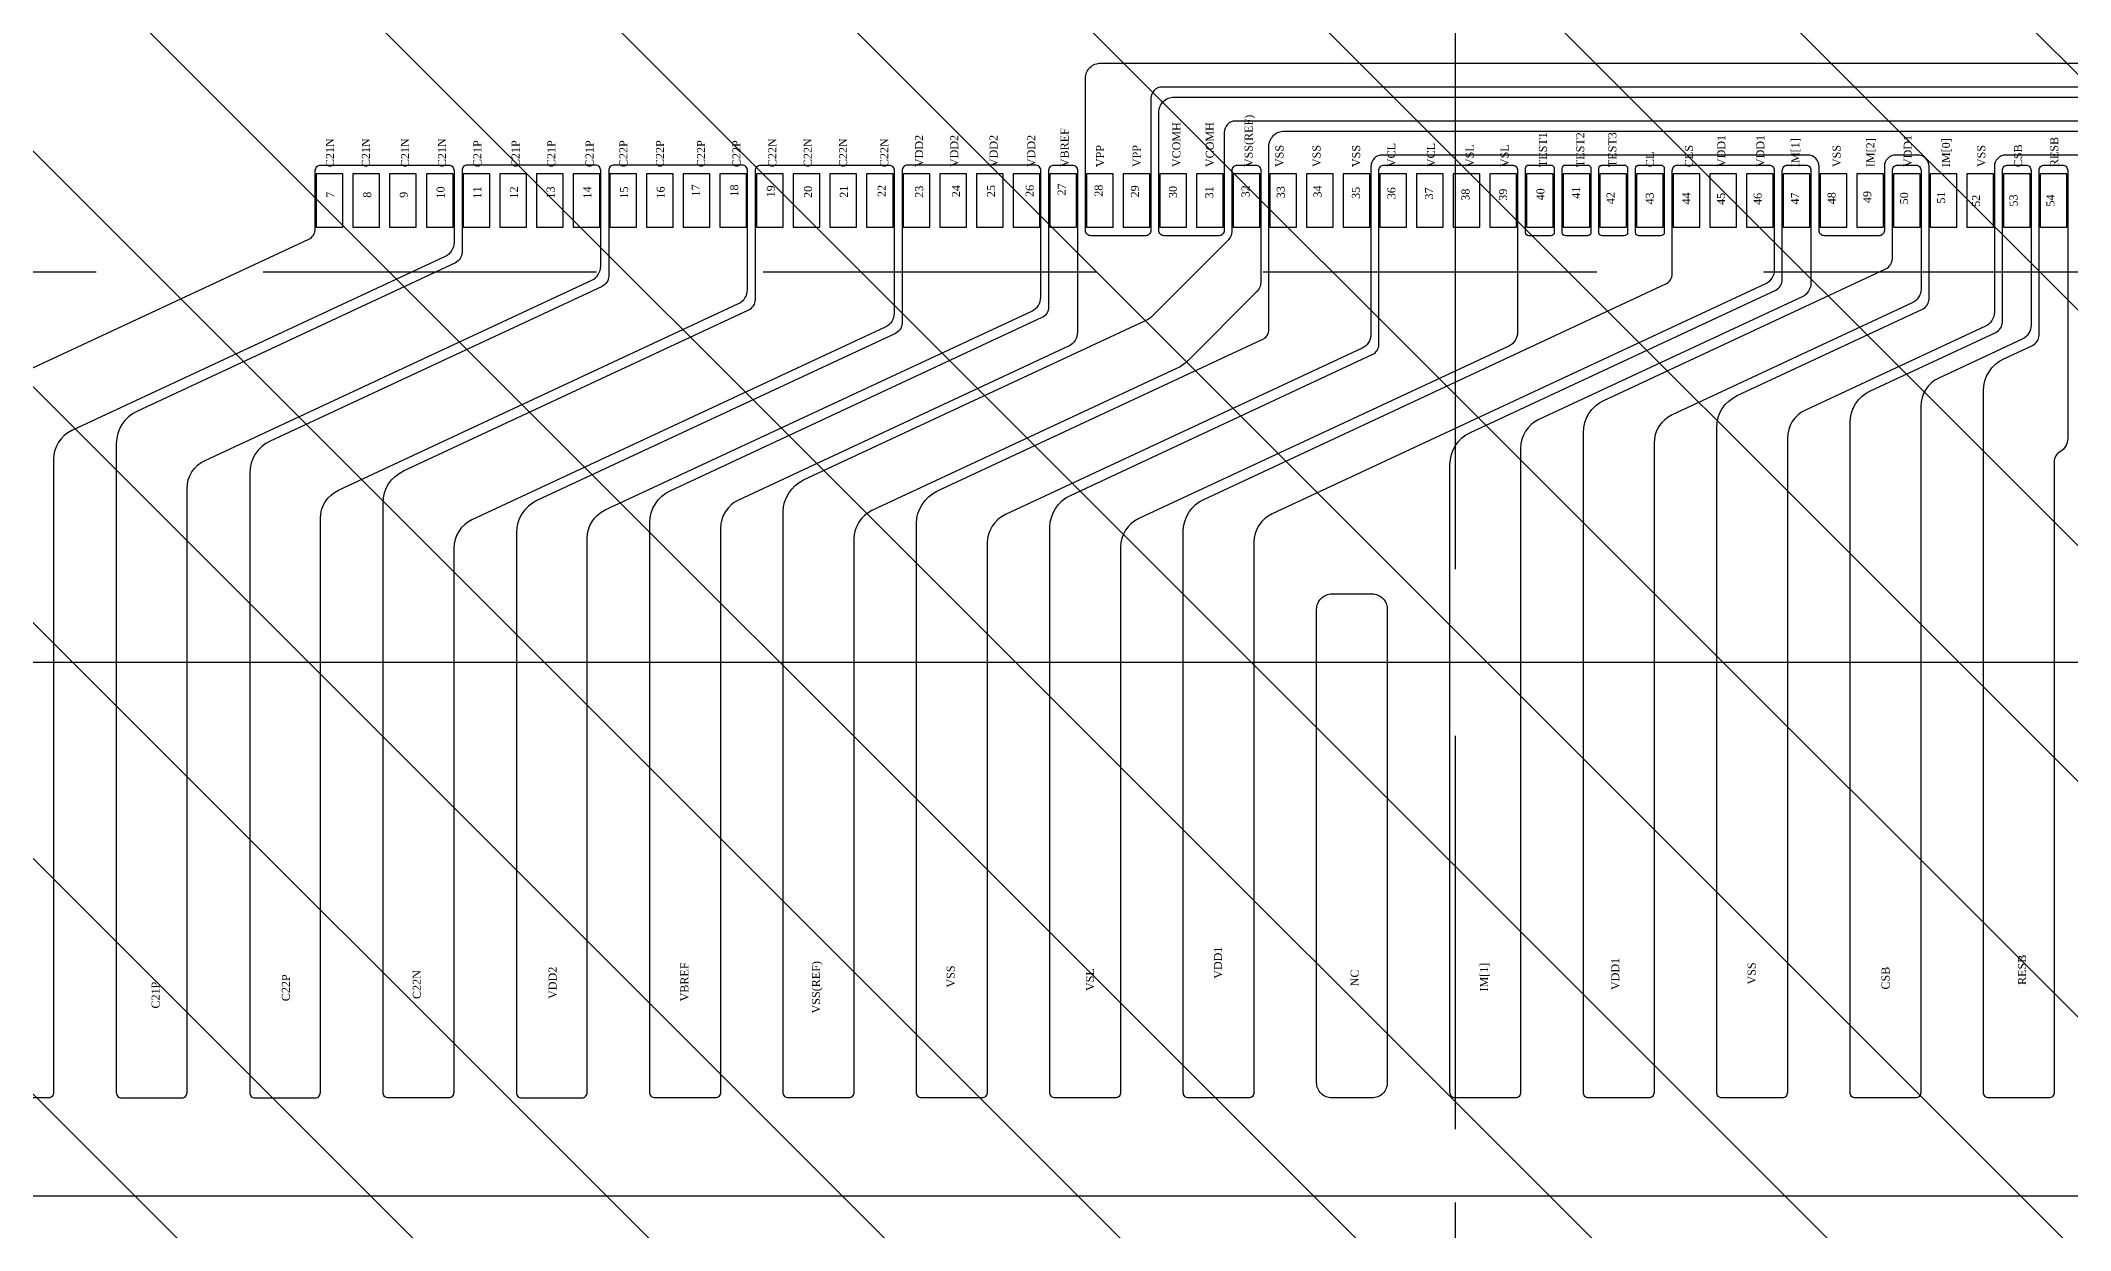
# Model space of a CAD drawing. Header units: millimetres. Extents: x -179 to 120, y 0 to 80.
# Drawn here: x -161.971 to -158.927, y 48.8 to 50.584 of the extents above; entities that cross this region are included whole.
import ezdxf
from ezdxf.enums import TextEntityAlignment as Align

# ---------------------------------------------------------------- set-up
doc = ezdxf.new("R2010")
doc.units = ezdxf.units.MM
doc.header["$MEASUREMENT"] = 0
for name, pattern in [('CENTER', [2, 1.25, -0.25, 0.25, -0.25]), ('DASHED', [0.75, 0.5, -0.25]), ('DIVIDE', [1.25, 0.5, -0.25, 0, -0.25, 0, -0.25])]:
    doc.linetypes.add(name, pattern=pattern)
for name, color, linetype in [('Center', 1, 'CENTER'), ('Driver IC', 8, 'Continuous'), ('FPC', 30, 'Continuous'), ('Glass', 7, 'Continuous'), ('IC-Lay1', 1, 'Continuous'), ('ITO', 31, 'Continuous'), ('Tape', 6, 'Continuous')]:
    doc.layers.add(name, color=color, linetype=linetype)
doc.layers.add('IC-Lay2', color=3, linetype='Continuous', lineweight=0)
doc.styles.get("Standard").update_dxf_attribs({"font": 'TIMES.TTF'})

msp = doc.modelspace()

# ---------------------------------------------------------------- hatches: boundary and pattern name
at = {"layer": 'Tape'}
h = msp.add_hatch(dxfattribs=at)
h.set_pattern_fill('ANSI31', color=6, scale=2, angle=270, style=0)
h.set_pattern_definition([(315, (-26.21475, -60.95414), (0.1767767, 0.1767767), [])])
h.paths.add_polyline_path([(-162.9314, 49.2851), (-162.9314, 45.3851, 0.414214), (-162.6314, 45.0851), (-156.7314, 45.0851, 0.414214), (-156.4314, 45.3851), (-156.4314, 49.2851, -0.414214), (-156.1314, 49.5851), (-153.9814, 49.5851, 0.414214), (-153.6814, 49.8851), (-153.6814, 51.7851, 0.414214), (-153.9814, 52.0851), (-165.3814, 52.0851, 0.414214), (-165.6814, 51.7851), (-165.6814, 49.8851, 0.414214), (-165.3814, 49.5851), (-163.2314, 49.5851, -0.414214)])

# ---------------------------------------------------------------- linework, layer by layer
at = {"layer": 'Center', "ltscale": 2}
msp.add_line((-159.8494, 60.4517), (-159.8494, 38.4259), dxfattribs=at)
at = {"layer": 'Center', "linetype": 'DIVIDE'}
msp.add_lwpolyline([(-159.8494, 61.8917), (-159.8494, 47.8517)], dxfattribs=at)
at = {"layer": 'Driver IC', "linetype": 'DASHED'}
msp.add_lwpolyline([(-162.3874, 50.2377), (-157.3114, 50.2377), (-157.3114, 51.0517), (-162.3874, 51.0517)], close=True, dxfattribs=at)
at = {"layer": 'FPC', "color": 34}
msp.add_line((-155.8395, 49.6517), (-163.4395, 49.6517), dxfattribs=at)
at = {"layer": 'Glass'}
msp.add_lwpolyline([(-167.0494, 48.8517), (-152.6494, 48.8517), (-152.6494, 60.3517), (-167.0494, 60.3517)], close=True, dxfattribs=at)
at = {"layer": 'IC-Lay1'}
for points in [[(-161.5575, 50.3048), (-161.5175, 50.3048), (-161.5175, 50.3848), (-161.5575, 50.3848)], [(-161.5025, 50.3048), (-161.4625, 50.3048), (-161.4625, 50.3848), (-161.5025, 50.3848)], [(-161.4475, 50.3048), (-161.4075, 50.3048), (-161.4075, 50.3848), (-161.4475, 50.3848)], [(-161.3925, 50.3048), (-161.3525, 50.3048), (-161.3525, 50.3848), (-161.3925, 50.3848)], [(-161.3375, 50.3048), (-161.2975, 50.3048), (-161.2975, 50.3848), (-161.3375, 50.3848)], [(-161.2825, 50.3048), (-161.2425, 50.3048), (-161.2425, 50.3848), (-161.2825, 50.3848)], [(-161.2275, 50.3048), (-161.1875, 50.3048), (-161.1875, 50.3848), (-161.2275, 50.3848)], [(-161.1725, 50.3048), (-161.1325, 50.3048), (-161.1325, 50.3848), (-161.1725, 50.3848)], [(-161.1175, 50.3048), (-161.0775, 50.3048), (-161.0775, 50.3848), (-161.1175, 50.3848)], [(-161.0625, 50.3048), (-161.0225, 50.3048), (-161.0225, 50.3848), (-161.0625, 50.3848)], [(-161.0075, 50.3048), (-160.9675, 50.3048), (-160.9675, 50.3848), (-161.0075, 50.3848)], [(-160.9525, 50.3048), (-160.9125, 50.3048), (-160.9125, 50.3848), (-160.9525, 50.3848)], [(-160.8975, 50.3048), (-160.8575, 50.3048), (-160.8575, 50.3848), (-160.8975, 50.3848)], [(-160.8425, 50.3048), (-160.8025, 50.3048), (-160.8025, 50.3848), (-160.8425, 50.3848)], [(-160.7875, 50.3048), (-160.7475, 50.3048), (-160.7475, 50.3848), (-160.7875, 50.3848)], [(-160.7325, 50.3048), (-160.6925, 50.3048), (-160.6925, 50.3848), (-160.7325, 50.3848)], [(-160.6775, 50.3048), (-160.6375, 50.3048), (-160.6375, 50.3848), (-160.6775, 50.3848)], [(-160.6225, 50.3048), (-160.5825, 50.3048), (-160.5825, 50.3848), (-160.6225, 50.3848)], [(-160.5675, 50.3048), (-160.5275, 50.3048), (-160.5275, 50.3848), (-160.5675, 50.3848)], [(-160.5125, 50.3048), (-160.4725, 50.3048), (-160.4725, 50.3848), (-160.5125, 50.3848)], [(-160.4575, 50.3048), (-160.4175, 50.3048), (-160.4175, 50.3848), (-160.4575, 50.3848)], [(-160.4025, 50.3048), (-160.3625, 50.3048), (-160.3625, 50.3848), (-160.4025, 50.3848)], [(-160.3475, 50.3048), (-160.3075, 50.3048), (-160.3075, 50.3848), (-160.3475, 50.3848)], [(-160.2925, 50.3048), (-160.2525, 50.3048), (-160.2525, 50.3848), (-160.2925, 50.3848)], [(-160.2375, 50.3048), (-160.1975, 50.3048), (-160.1975, 50.3848), (-160.2375, 50.3848)], [(-160.1825, 50.3048), (-160.1425, 50.3048), (-160.1425, 50.3848), (-160.1825, 50.3848)], [(-160.1275, 50.3048), (-160.0875, 50.3048), (-160.0875, 50.3848), (-160.1275, 50.3848)], [(-160.0725, 50.3048), (-160.0325, 50.3048), (-160.0325, 50.3848), (-160.0725, 50.3848)], [(-160.0175, 50.3048), (-159.9775, 50.3048), (-159.9775, 50.3848), (-160.0175, 50.3848)], [(-159.9625, 50.3048), (-159.9225, 50.3048), (-159.9225, 50.3848), (-159.9625, 50.3848)], [(-159.9075, 50.3048), (-159.8675, 50.3048), (-159.8675, 50.3848), (-159.9075, 50.3848)], [(-159.8525, 50.3048), (-159.8125, 50.3048), (-159.8125, 50.3848), (-159.8525, 50.3848)], [(-159.7975, 50.3048), (-159.7575, 50.3048), (-159.7575, 50.3848), (-159.7975, 50.3848)], [(-159.7425, 50.3048), (-159.7025, 50.3048), (-159.7025, 50.3848), (-159.7425, 50.3848)], [(-159.6875, 50.3048), (-159.6475, 50.3048), (-159.6475, 50.3848), (-159.6875, 50.3848)], [(-159.6325, 50.3048), (-159.5925, 50.3048), (-159.5925, 50.3848), (-159.6325, 50.3848)], [(-159.5775, 50.3048), (-159.5375, 50.3048), (-159.5375, 50.3848), (-159.5775, 50.3848)], [(-159.5225, 50.3048), (-159.4825, 50.3048), (-159.4825, 50.3848), (-159.5225, 50.3848)], [(-159.4675, 50.3048), (-159.4275, 50.3048), (-159.4275, 50.3848), (-159.4675, 50.3848)], [(-159.4125, 50.3048), (-159.3725, 50.3048), (-159.3725, 50.3848), (-159.4125, 50.3848)], [(-159.3575, 50.3048), (-159.3175, 50.3048), (-159.3175, 50.3848), (-159.3575, 50.3848)], [(-159.3025, 50.3048), (-159.2625, 50.3048), (-159.2625, 50.3848), (-159.3025, 50.3848)], [(-159.2475, 50.3048), (-159.2075, 50.3048), (-159.2075, 50.3848), (-159.2475, 50.3848)], [(-159.1925, 50.3048), (-159.1525, 50.3048), (-159.1525, 50.3848), (-159.1925, 50.3848)], [(-159.1375, 50.3048), (-159.0975, 50.3048), (-159.0975, 50.3848), (-159.1375, 50.3848)], [(-159.0825, 50.3048), (-159.0425, 50.3048), (-159.0425, 50.3848), (-159.0825, 50.3848)], [(-159.0275, 50.3048), (-158.9875, 50.3048), (-158.9875, 50.3848), (-159.0275, 50.3848)], [(-158.9725, 50.3048), (-158.9325, 50.3048), (-158.9325, 50.3848), (-158.9725, 50.3848)]]:
    msp.add_lwpolyline(points, close=True, dxfattribs=at)
at = {"layer": 'ITO'}
for points in [[(-160.289, 50.5148, 0.414214), (-160.306, 50.4978), (-160.306, 50.2998, -0.414214), (-160.314, 50.2918), (-160.396, 50.2918, -0.414214), (-160.404, 50.2998), (-160.404, 50.5278, -0.414214), (-160.381, 50.5508), (-157.964, 50.5508, -0.414214), (-157.941, 50.5278), (-157.941, 50.1759, 0.329751), (-157.929, 50.1597), (-157.1889, 49.9334, -0.329751), (-157.1514, 49.8827), (-157.1514, 49.0067, -0.414214), (-157.1594, 48.9987), (-157.2494, 48.9987, -0.414214), (-157.2574, 49.0067), (-157.2574, 49.8411, 0.329751), (-157.2906, 49.8861), (-158.0228, 50.1099, -0.329751), (-158.039, 50.1319), (-158.039, 50.4978, 0.414214), (-158.056, 50.5148)], [(-158.1328, 50.0494, -0.329751), (-158.149, 50.0714), (-158.149, 50.4468, 0.414214), (-158.166, 50.4638), (-160.179, 50.4638, 0.414214), (-160.196, 50.4468), (-160.196, 50.2998, -0.414214), (-160.204, 50.2918), (-160.286, 50.2918, -0.414214), (-160.294, 50.2998), (-160.294, 50.4768, -0.414214), (-160.271, 50.4998), (-158.074, 50.4998, -0.414214), (-158.051, 50.4768), (-158.051, 50.1155, 0.329751), (-158.039, 50.0992), (-157.3889, 49.9004, -0.329751), (-157.3514, 49.8497), (-157.3514, 49.0067, -0.414214), (-157.3594, 48.9987), (-157.4494, 48.9987, -0.414214), (-157.4574, 49.0067), (-157.4574, 49.8082, 0.329751), (-157.4906, 49.8531)], [(-161.359, 50.3978, -0.414214), (-161.351, 50.3898), (-161.351, 50.2815, -0.291473), (-161.3643, 50.2606), (-161.9242, 49.9995, 0.291473), (-161.9514, 49.9569), (-161.9514, 49.0067, -0.414214), (-161.9594, 48.9987), (-162.0494, 48.9987, -0.414214), (-162.0574, 49.0067), (-162.0574, 50.0251, -0.291473), (-162.0267, 50.0731), (-161.5689, 50.2866, 0.291473), (-161.559, 50.302), (-161.559, 50.3898, -0.414214), (-161.551, 50.3978)], [(-161.7514, 49.0067), (-161.7514, 49.9123, -0.291473), (-161.7242, 49.9549), (-161.1443, 50.2253, 0.291473), (-161.131, 50.2461), (-161.131, 50.3898, 0.414214), (-161.139, 50.3978), (-161.331, 50.3978, 0.414214), (-161.339, 50.3898), (-161.339, 50.2667, -0.291473), (-161.3489, 50.2513), (-161.8267, 50.0284, 0.291473), (-161.8574, 49.9804), (-161.8574, 49.0067, 0.414214), (-161.8494, 48.9987), (-161.7594, 48.9987, 0.414214)], [(-161.5514, 49.0067), (-161.5514, 49.8676, -0.291473), (-161.5242, 49.9102), (-160.9243, 50.19, 0.291473), (-160.911, 50.2108), (-160.911, 50.3898, 0.414214), (-160.919, 50.3978), (-161.111, 50.3978, 0.414214), (-161.119, 50.3898), (-161.119, 50.2314, -0.291473), (-161.1289, 50.2159), (-161.6267, 49.9838, 0.291473), (-161.6574, 49.9357), (-161.6574, 49.0067, 0.414214), (-161.6494, 48.9987), (-161.5594, 48.9987, 0.414214)], [(-160.699, 50.3978, -0.414214), (-160.691, 50.3898), (-160.691, 50.1755, -0.291473), (-160.7043, 50.1546), (-161.3242, 49.8656, 0.291473), (-161.3514, 49.823), (-161.3514, 49.0067, -0.414214), (-161.3594, 48.9987), (-161.4494, 48.9987, -0.414214), (-161.4574, 49.0067), (-161.4574, 49.8911, -0.291473), (-161.4267, 49.9391), (-160.9089, 50.1806, 0.291473), (-160.899, 50.196), (-160.899, 50.3898, -0.414214), (-160.891, 50.3978)], [(-161.1514, 49.0067), (-161.1514, 49.8379, -0.291473), (-161.1242, 49.8805), (-160.4843, 50.1789, 0.291473), (-160.471, 50.1997), (-160.471, 50.3898, 0.414214), (-160.479, 50.3978), (-160.671, 50.3978, 0.414214), (-160.679, 50.3898), (-160.679, 50.1607, -0.291473), (-160.6889, 50.1453), (-161.2267, 49.8945, 0.291473), (-161.2574, 49.8464), (-161.2574, 49.0067, 0.414214), (-161.2494, 48.9987), (-161.1594, 48.9987, 0.414214)], [(-160.9514, 49.8528), (-160.9514, 49.0067, -0.414214), (-160.9594, 48.9987), (-161.0494, 48.9987, -0.414214), (-161.0574, 49.0067), (-161.0574, 49.8613, -0.291473), (-161.0267, 49.9094), (-160.4689, 50.1695, 0.291473), (-160.459, 50.1849), (-160.459, 50.3898, -0.414214), (-160.451, 50.3978), (-160.424, 50.3978, -0.414214), (-160.416, 50.3898), (-160.416, 50.147, -0.291473), (-160.4293, 50.1262), (-160.9242, 49.8954, 0.291473)], [(-160.2663, 50.0931), (-160.7242, 49.8796, 0.291473), (-160.7514, 49.837), (-160.7514, 49.0067, -0.414214), (-160.7594, 48.9987), (-160.8494, 48.9987, -0.414214), (-160.8574, 49.0067), (-160.8574, 49.8775, -0.291473), (-160.8267, 49.9255), (-160.3148, 50.1643, 0.087489), (-160.3015, 50.1736), (-160.189, 50.2861, 0.198912), (-160.184, 50.2981), (-160.184, 50.3898, -0.414214), (-160.176, 50.3978), (-160.149, 50.3978, -0.414214), (-160.141, 50.3898), (-160.141, 50.2234, -0.198912), (-160.1478, 50.2071), (-160.2512, 50.1037, -0.087489)], [(-159.756, 50.1471, -0.291473), (-159.7693, 50.1262), (-160.3242, 49.8675, 0.291473), (-160.3514, 49.8249), (-160.3514, 49.0067, -0.414214), (-160.3594, 48.9987), (-160.4494, 48.9987, -0.414214), (-160.4574, 49.0067), (-160.4574, 49.8544, -0.291473), (-160.4267, 49.9024), (-159.9739, 50.1136, 0.291473), (-159.964, 50.129), (-159.964, 50.3898, -0.414214), (-159.956, 50.3978), (-159.764, 50.3978, -0.414214), (-159.756, 50.3898)], [(-159.371, 50.2405, -0.291473), (-159.3843, 50.2197), (-160.1242, 49.8747, 0.291473), (-160.1514, 49.8321), (-160.1514, 49.0067, -0.414214), (-160.1594, 48.9987), (-160.2494, 48.9987, -0.414214), (-160.2574, 49.0067), (-160.2574, 49.8483, -0.291473), (-160.2267, 49.8964), (-159.5339, 50.2195, 0.291473), (-159.524, 50.2349), (-159.524, 50.3898, -0.414214), (-159.516, 50.3978), (-159.379, 50.3978, -0.414214), (-159.371, 50.3898)], [(-159.324, 50.3978, -0.414214), (-159.316, 50.3898), (-159.316, 50.221, -0.291473), (-159.3293, 50.2001), (-159.7242, 50.016, 0.291473), (-159.7514, 49.9734), (-159.7514, 49.0067, -0.414214), (-159.7594, 48.9987), (-159.8494, 48.9987, -0.414214), (-159.8574, 49.0067), (-159.8574, 49.9488, -0.291473), (-159.8267, 49.9968), (-159.3689, 50.2104, 0.291473), (-159.359, 50.2258), (-159.359, 50.3898, -0.414214), (-159.351, 50.3978)], [(-159.706, 50.2918), (-159.739, 50.2918, -0.414214), (-159.744, 50.2968), (-159.744, 50.3928, -0.414214), (-159.739, 50.3978), (-159.706, 50.3978, -0.414214), (-159.701, 50.3928), (-159.701, 50.2968, -0.414214)], [(-159.651, 50.2918), (-159.684, 50.2918, -0.414214), (-159.689, 50.2968), (-159.689, 50.3928, -0.414214), (-159.684, 50.3978), (-159.651, 50.3978, -0.414214), (-159.646, 50.3928), (-159.646, 50.2968, -0.414214)], [(-159.159, 50.3978, -0.414214), (-159.151, 50.3898), (-159.151, 50.2118, -0.291473), (-159.1643, 50.191), (-159.5242, 50.0232, 0.291473), (-159.5514, 49.9806), (-159.5514, 49.0067, -0.414214), (-159.5594, 48.9987), (-159.6494, 48.9987, -0.414214), (-159.6574, 49.0067), (-159.6574, 49.9968, -0.291473), (-159.6267, 50.0449), (-159.2039, 50.2421, 0.291473), (-159.194, 50.2575), (-159.194, 50.3898, -0.414214), (-159.186, 50.3978)], [(-159.596, 50.2918), (-159.629, 50.2918, -0.414214), (-159.634, 50.2968), (-159.634, 50.3928, -0.414214), (-159.629, 50.3978), (-159.596, 50.3978, -0.414214), (-159.591, 50.3928), (-159.591, 50.2968, -0.414214)], [(-159.541, 50.2918), (-159.574, 50.2918, -0.414214), (-159.579, 50.2968), (-159.579, 50.3928, -0.414214), (-159.574, 50.3978), (-159.541, 50.3978, -0.414214), (-159.536, 50.3928), (-159.536, 50.2968, -0.414214)], [(-158.994, 50.3978, -0.414214), (-158.986, 50.3898), (-158.986, 50.1575, -0.291473), (-158.9993, 50.1366), (-159.1242, 50.0784, 0.291473), (-159.1514, 50.0358), (-159.1514, 49.0067, -0.414214), (-159.1594, 48.9987), (-159.2494, 48.9987, -0.414214), (-159.2574, 49.0067), (-159.2574, 50.0112, -0.291473), (-159.2267, 50.0593), (-159.0389, 50.1469, 0.291473), (-159.029, 50.1623), (-159.029, 50.3898, -0.414214), (-159.021, 50.3978)], [(-158.939, 50.3978, -0.414214), (-158.931, 50.3898), (-158.931, 49.9877, -0.270342), (-158.9427, 49.9677, 0.270342), (-158.9514, 49.9529), (-158.9514, 49.0067, -0.414214), (-158.9594, 48.9987), (-159.0494, 48.9987, -0.414214), (-159.0574, 49.0067), (-159.0574, 50.0592, -0.291473), (-159.0267, 50.1073), (-158.9839, 50.1273, 0.291473), (-158.974, 50.1427), (-158.974, 50.3898, -0.414214), (-158.966, 50.3978)], [(-159.9514, 49.0217, -0.414214), (-159.9744, 48.9987), (-160.0344, 48.9987, -0.414214), (-160.0574, 49.0217), (-160.0574, 49.7317, -0.414214), (-160.0344, 49.7547), (-159.9744, 49.7547, -0.414214), (-159.9514, 49.7317)]]:
    msp.add_lwpolyline(points, format="xyb", close=True, dxfattribs=at)
msp.add_lwpolyline([(-158.881, 50.4128), (-159.024, 50.4128, 0.414214), (-159.041, 50.3958), (-159.041, 50.1771, -0.291473), (-159.0543, 50.1562), (-159.3242, 50.0304, 0.291473), (-159.3514, 49.9878), (-159.3514, 49.0067, -0.414214), (-159.3594, 48.9987), (-159.4494, 48.9987, -0.414214), (-159.4574, 49.0067), (-159.4574, 50.004, -0.291473), (-159.4267, 50.0521), (-159.1489, 50.1816, 0.291473), (-159.139, 50.1971), (-159.139, 50.3958, 0.414214), (-159.156, 50.4128), (-159.189, 50.4128, 0.414214), (-159.206, 50.3958), (-159.206, 50.2998, -0.414214), (-159.214, 50.2918), (-159.296, 50.2918, -0.414214), (-159.304, 50.2998), (-159.304, 50.3958, 0.414214), (-159.321, 50.4128), (-159.959, 50.4128, 0.414214), (-159.976, 50.3958), (-159.976, 50.1438, -0.291473), (-159.9893, 50.123), (-160.5242, 49.8735, 0.291473), (-160.5514, 49.8309), (-160.5514, 49.0067, -0.414214), (-160.5594, 48.9987), (-160.6494, 48.9987, -0.414214), (-160.6574, 49.0067), (-160.6574, 49.8604, -0.291473), (-160.6267, 49.9085), (-160.1389, 50.136, 0.291473), (-160.129, 50.1514), (-160.129, 50.4258, -0.414214), (-160.106, 50.4488), (-158.239, 50.4488, -0.414214)], format="xyb", dxfattribs=at)

# ---------------------------------------------------------------- texts
at = {"layer": 'IC-Lay2'}
for s, p in [('VSS(REF)', (-160.1594, 50.3947)), ('VDD2', (-160.6536, 50.3947)), ('VDD2', (-160.6009, 50.3947)), ('VDD2', (-160.5419, 50.3947)), ('VDD2', (-160.4854, 50.3947)), ('VBREF', (-160.4354, 50.3947)), ('VCOMH', (-160.2677, 50.3947)), ('VCOMH', (-160.2176, 50.3947)), ('TEST1', (-159.7181, 50.3947)), ('TEST2', (-159.6621, 50.3947)), ('TEST3', (-159.6139, 50.3947)), ('VDD1', (-159.4506, 50.3947)), ('VDD1', (-159.3921, 50.3947)), ('VDD1', (-159.1709, 50.3947)), ('RESB', (-158.9512, 50.3947)), ('C21N', (-161.5371, 50.3947)), ('C21N', (-161.4832, 50.3947)), ('C21N', (-161.4244, 50.3947)), ('C21N', (-161.3691, 50.3947)), ('C21P', (-161.3159, 50.3947)), ('C21P', (-161.2587, 50.3947)), ('C21P', (-161.2051, 50.3947)), ('C21P', (-161.1478, 50.3947)), ('C22P', (-161.0969, 50.3947)), ('C22P', (-161.0422, 50.3947)), ('C22P', (-160.9805, 50.3947)), ('C22P', (-160.9274, 50.3947)), ('C22N', (-160.8736, 50.3947)), ('C22N', (-160.8205, 50.3947)), ('C22N', (-160.7675, 50.3947)), ('C22N', (-160.7057, 50.3947)), ('VPP', (-160.382, 50.3947)), ('VPP', (-160.3274, 50.3947)), ('VSS', (-160.1131, 50.3947)), ('VSS', (-160.0575, 50.3947)), ('VSS', (-159.9981, 50.3947)), ('VCL', (-159.9454, 50.3947)), ('VCL', (-159.886, 50.3947)), ('VSL', (-159.8278, 50.3947)), ('VSL', (-159.7756, 50.3947)), ('CL', (-159.5575, 50.3947)), ('CLS', (-159.4991, 50.3947)), ('IM[1]', (-159.3397, 50.3947)), ('VSS', (-159.2776, 50.3947)), ('IM[2]', (-159.2269, 50.3947)), ('IM[0]', (-159.1137, 50.3947)), ('VSS', (-159.0607, 50.3947)), ('CSB', (-159.0054, 50.3947)), ('VDD1', (-160.2053, 49.1774)), ('VDD2', (-161.2032, 49.1472)), ('VBREF', (-161.0054, 49.1435)), ('VSS(REF)', (-160.8081, 49.1254)), ('VSS', (-160.6061, 49.1642)), ('VSL', (-160.3973, 49.159)), ('IM[1]', (-159.8063, 49.1583)), ('VDD1', (-159.6096, 49.1605)), ('VSS', (-159.4051, 49.1688)), ('CSB', (-159.2042, 49.1613)), ('RESB', (-158.9995, 49.1682)), ('C21P', (-161.7985, 49.1328)), ('C22P', (-161.6032, 49.1438)), ('C22N', (-161.4068, 49.1471)), ('NC', (-160.0003, 49.1661))]:
    msp.add_text(s, height=0.012, rotation=90, dxfattribs=at).set_placement(p, align=Align.MIDDLE_LEFT)
for s, p in [('7', (-161.5305, 50.3486)), ('8', (-161.4752, 50.3488)), ('9', (-161.4203, 50.3487)), ('10', (-161.3652, 50.3476)), ('11', (-161.3102, 50.3476)), ('12', (-161.2552, 50.3476)), ('13', (-161.2002, 50.3476)), ('14', (-161.1452, 50.3476)), ('15', (-161.0899, 50.3476)), ('16', (-161.035, 50.3476)), ('17', (-160.9824, 50.3506)), ('18', (-160.9248, 50.3506)), ('19', (-160.87, 50.3493)), ('20', (-160.8141, 50.3485)), ('21', (-160.7604, 50.3489)), ('22', (-160.7037, 50.3499)), ('23', (-160.6475, 50.3488)), ('24', (-160.5922, 50.3496)), ('25', (-160.5397, 50.3497)), ('26', (-160.4817, 50.35)), ('27', (-160.4338, 50.3521)), ('28', (-160.3783, 50.3503)), ('29', (-160.3239, 50.3493)), ('30', (-160.2669, 50.3484)), ('31', (-160.2125, 50.3478)), ('32', (-160.158, 50.3494)), ('33', (-160.1051, 50.348)), ('34', (-160.0501, 50.349)), ('35', (-159.9925, 50.347)), ('36', (-159.9393, 50.3466)), ('37', (-159.8829, 50.3461)), ('38', (-159.8282, 50.3443)), ('39', (-159.7718, 50.3443)), ('40', (-159.7158, 50.3448)), ('41', (-159.6623, 50.3472)), ('42', (-159.6106, 50.3392)), ('43', (-159.5517, 50.3386)), ('44', (-159.497, 50.3386)), ('45', (-159.445, 50.338)), ('46', (-159.3901, 50.338)), ('47', (-159.3341, 50.3385)), ('48', (-159.2791, 50.339)), ('49', (-159.2257, 50.3408)), ('50', (-159.1704, 50.3389)), ('51', (-159.1149, 50.34)), ('52', (-159.0625, 50.3351)), ('53', (-159.0063, 50.3356)), ('54', (-158.951, 50.3356))]:
    msp.add_text(s, height=0.012, rotation=90, dxfattribs=at).set_placement(p)

doc.saveas('drawing.dxf')
